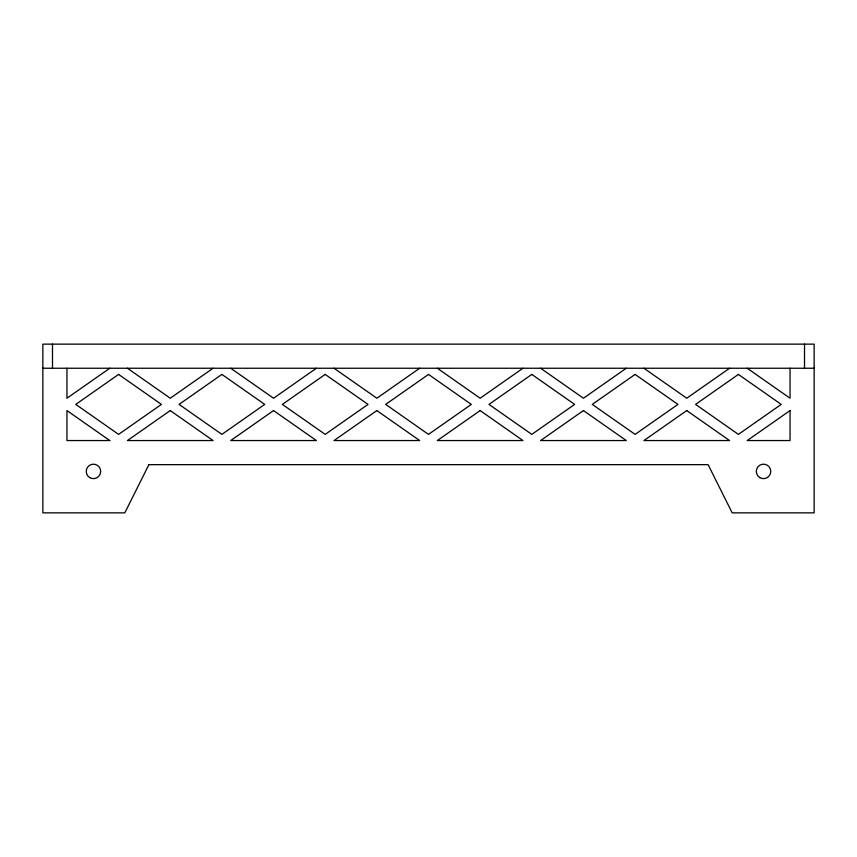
<?xml version="1.0" encoding="UTF-8"?>
<svg xmlns="http://www.w3.org/2000/svg" width="857" height="857" viewBox="0 0 857 857"><rect width="100%" height="100%" fill="white"/><g stroke="black" fill="none" stroke-linecap="round" stroke-linejoin="round"><path stroke-width="1.29" d="M109.782 368.242L66.953 398.226L66.953 368.242M213.082 368.242L170.254 398.226L127.425 368.242M316.383 368.242L273.554 398.226L230.726 368.242M419.673 368.242L376.855 398.226L334.026 368.242M522.974 368.242L480.145 398.226L437.327 368.242M626.274 368.242L583.446 398.226L540.617 368.242M729.575 368.242L686.746 398.226L643.918 368.242M42.85 368.242L814.15 368.242M747.218 368.242L790.047 398.226L790.047 368.242M804.509 344.139L804.509 368.242M52.491 344.139L52.491 368.242M148.904 464.655L124.801 512.861L42.85 512.861L42.85 344.139L814.15 344.139L814.15 512.861L732.199 512.861L708.096 464.655L148.904 464.655M118.598 374.413L75.78 404.397L118.598 434.381L161.427 404.397L118.598 374.413M170.254 410.567L127.425 440.552L213.082 440.552L170.254 410.567M221.899 374.413L179.07 404.397L221.899 434.381L264.727 404.397L221.899 374.413M273.554 410.567L230.726 440.552L316.383 440.552L273.554 410.567M325.199 374.413L282.371 404.397L325.199 434.381L368.028 404.397L325.199 374.413M376.855 410.567L334.026 440.552L419.684 440.552L376.855 410.567M428.5 374.413L385.671 404.397L428.5 434.381L471.329 404.397L428.5 374.413M480.145 410.567L437.327 440.552L522.974 440.552L480.145 410.567M531.801 374.413L488.972 404.397L531.801 434.381L574.629 404.397L531.801 374.413M583.446 410.567L540.617 440.552L626.274 440.552L583.446 410.567M635.101 374.413L592.273 404.397L635.101 434.381L677.93 404.397L635.101 374.413M686.746 410.567L643.918 440.552L729.575 440.552L686.746 410.567M738.402 374.413L695.573 404.397L738.402 434.381L781.22 404.397L738.402 374.413M790.047 410.567L747.218 440.552L790.047 440.552L790.047 410.567M109.782 440.552L66.953 440.552L66.953 410.567L109.782 440.552M89.856 477.67A7.231 7.231 0 0 0 100.698 471.404A7.231 7.231 0 0 0 89.856 465.137A7.231 7.231 0 0 0 89.856 477.67M759.923 477.67A7.231 7.231 0 0 0 770.764 471.404A7.231 7.231 0 0 0 759.923 465.137A7.231 7.231 0 0 0 759.923 477.67"/></g></svg>
